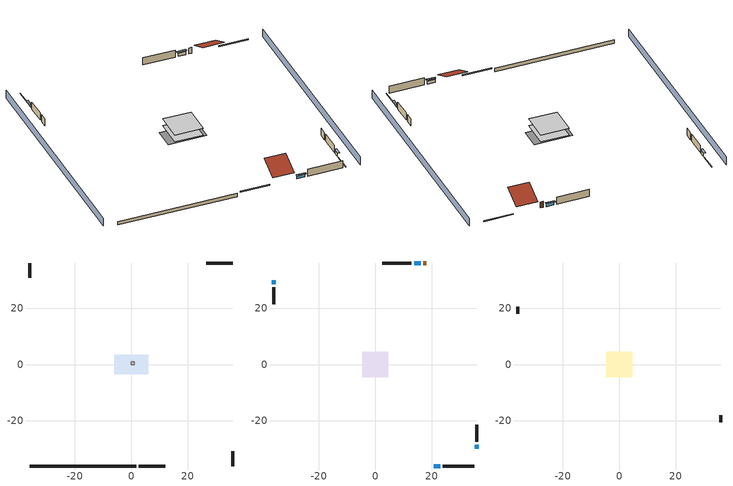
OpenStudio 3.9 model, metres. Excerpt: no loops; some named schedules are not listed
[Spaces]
crawlspace - vented 1
 floor foundation (Slab1 construction): -6.07,-3.37 -6.07,3.37 6.07,3.37 6.07,-3.37 z-0.91
 wall outside (RimJoist1 construction): 2.69,-36 12.05,-36 z0.3:0.61
 wall outside (RimJoist2 construction): -36,36 -36,30.79 z0.3:0.61
 wall outside (RimJoist3 construction): 36,36 26.65,36 z0.3:0.61
 wall outside (RimJoist4 construction): 36,-36 36,-30.79 z0.3:0.61
 wall foundation (FoundationWall1 construction): -36,-36 1.76,-36 z-0.91:0.3
central ac and furnace airloop ret air space
 floor adiabatic (AdiabaticConst): 0,0 0,1 1,1 1,0 z0
 wall adiabatic (AdiabaticConst): 0,1 0,0 1,0 1,1 0,1 z0:1
 ceiling adiabatic (AdiabaticConst): 1,0 1,1 0,1 0,0 z1
conditioned space 1
 floor to crawlspace - vented 1 (Floor1 construction): -4.52,-4.52 -4.52,4.52 4.52,4.52 4.52,-4.52 z0.3
 wall outside (Wall1 construction): 24.03,-36 35.07,-36 z0.3:2.74
 wall outside (Wall2 construction): -36,27.46 -36,21.33 z0.3:2.74
 wall outside (Wall3 construction): 12.82,36 2.54,36 z0.3:2.74
 wall outside (Wall4 construction): 36,-27.46 36,-21.33 z0.3:2.74
 wall outside (AdiabaticWallConstruction): 20.67,-36 23.1,-36 / 16.18,36 13.75,36 z0.3:1.4; -36,29.86 -36,28.39 / 36,-29.86 36,-28.39 z0.3:1.31
 wall outside (AdiabaticWallConstruction 1): 18.02,36 17.11,36 z0.3:2.34
 window (WindowConstruction): 20.67,-36 23.1,-36 z0.3:1.4
 window (WindowConstruction 1): -36,29.86 -36,28.39 z0.3:1.31
 window (WindowConstruction 2): 16.18,36 13.75,36 z0.3:1.4
 window (WindowConstruction 3): 36,-29.86 36,-28.39 z0.3:1.31
 door (Door): 18.02,36 17.11,36 z0.3:2.34
attic - vented 1
 floor to conditioned space 1 (Floor2 construction Reversed): -4.52,-4.52 -4.52,4.52 4.52,4.52 4.52,-4.52 z2.74
 wall outside (Wall5 construction): -36,20.4 -36,18.07 z0.3:2.74
 wall outside (Wall6 construction): 36,-20.4 36,-18.07 z0.3:2.74
 roof outside (Roof1 construction): 19.74,-36,2.74 19.74,-29.95,5.77 12.98,-29.95,5.77 12.98,-36,2.74
 roof outside (Roof2 construction): 18.95,36,2.74 18.95,29.95,5.77 25.72,29.95,5.77 25.72,36,2.74
shading: 40.58,-36 40.58,36 / -40.58,36 -40.58,-36 z0:2.74; 23.4,-36 20.37,-36 20.37,-36.61 23.4,-36.61 z1.71; -36,28.09 -36,30.17 -36.61,30.17 -36.61,28.09 z1.62; 13.45,36 16.49,36 16.49,36.61 13.45,36.61 z1.71; 36,-28.09 36,-30.17 36.61,-30.17 36.61,-28.09 z1.62
[Site]
Portland Intl Arpt_OR: Latitude {deg}=45.59; Longitude {deg}=-122.6; Time Zone {hr}=-8; Elevation {m}=33; Terrain=Suburbs; Keep Site Location Information=Yes
[Site:GroundTemperature:Shallow]
10.2558, 8.96328, 8.85977, 9.47314, 11.9355, 14.3863, 16.5111, 17.8571, 17.9714, 16.8767, 14.8061, 12.4304
[Site:WaterMainsTemperature]
Calculation Method=Schedule; Temperature Schedule=mains temperature schedule
[Building]
Building 1
[Material] Roughness=Rough
Name | Thickness {m} | Conductivity {W/m-K} | Density {kg/m3} | Specific Heat {J/kg-K} | Thermal Absorptance | Solar Absorptance | Visible Absorptance
asphalt or fiberglass shingles | 0.00635 | 0.162714 | 1121.4 | 1465.45 | 0.9 | 0.85 | 0.85
roof rigid ins | 0.00281632 | 0.029427 | 32.04 | 1214.23 | 0.9 | 0.7 | 0.7
osb sheathing 0.5 in. | 0.0127 | 0.115458 | 512.64 | 1214.23 | 0.9 | 0.6 | 0.6
fiber cement siding | 0.009525 | 0.258207 | 347.634 | 1004.88 | 0.9 | 0.5 | 0.5
osb sheathing 0.5 in. 1 | 0.0127 | 0.115458 | 512.64 | 1214.23 | 0.9 | 0.7 | 0.7
wall stud and cavity | 0.1397 | 0.551395 | 139.0536 | 1170.24 | 0.9 | 0.7 | 0.7
gypsum board | 0.0127 | 0.160291 | 801 | 837.4 | 0.9 | 0.6 | 0.6
wall stud and cavity 1 | 0.1397 | 0.346631 | 139.0536 | 1170.24 | 0.9 | 0.6 | 0.6
rim joist stud and cavity | 0.0508 | 0.178804 | 50.32683 | 1063.81 | 0.9 | 0.6 | 0.6
floor stud and cavity | 0.1397 | 0.923637 | 92.3553 | 1139.71 | 0.9 | 0.7 | 0.7
osb sheathing 0.75 in. | 0.01905 | 0.115458 | 512.64 | 1214.23 | 0.9 | 0.7 | 0.7
floor covering | 0.0127 | 0.0433444 | 54.468 | 1339.84 | 0.9 | 0.6 | 0.6
ceiling loosefill ins | 0.0846667 | 0.0480833 | 16.02 | 1046.75 | 0.9 | 0.7 | 0.7
ceiling stud and cavity | 0.1397 | 0.0920385 | 65.682 | 1177.47 | 0.9 | 0.7 | 0.7
concrete 8.0 in. | 0.2032 | 1.803125 | 2242.8 | 837.4 | 0.9 | 0.7 | 0.7
soil 0.5 in. | 0.0127 | 1.9041 | 1842.3 | 418.7 | 0.9 | 0.7 | 0.7
wood siding; wood siding 1 | 0.0254 | 0.102417 | 544.68 | 1172.36
wall rigid ins | 0.512978 | 0.029427 | 32.04 | 1214.23 | 0.9 | 0.7 | 0.7
wall stud and cavity 2 | 0.0889 | 0.380278 | 52.3479 | 1209.89 | 0.9 | 0.7 | 0.7
door material | 0.04445 | 0.0612267 | 512.64 | 1214.23 | 0.9 | 0.7 | 0.7
wall stud and cavity 3 | 0.0889 | 0.391764 | 83.0341 | 1211.67 | 0.9 | 0.7 | 0.7
furniture material conditioned space 1 | 0.1524 | 0.115458 | 640.8 | 1214.23 | 0.9 | 0.6 | 0.6
[Construction]
Roof1 construction; Roof2 construction: asphalt or fiberglass shingles, roof rigid ins, osb sheathing 0.5 in.
Wall1 construction; Wall2 construction; Wall3 construction; Wall4 construction: fiber cement siding, osb sheathing 0.5 in. 1, wall stud and cavity, gypsum board
Wall5 construction; Wall6 construction: fiber cement siding, osb sheathing 0.5 in. 1, wall stud and cavity 1
RimJoist1 construction; RimJoist2 construction; RimJoist3 construction; RimJoist4 construction: fiber cement siding, rim joist stud and cavity
Floor1 construction: floor stud and cavity, osb sheathing 0.75 in., floor covering
Floor2 construction Reversed: gypsum board, ceiling stud and cavity, ceiling loosefill ins
FoundationWall1 construction: concrete 8.0 in.
Slab1 construction: soil 0.5 in.
WindowConstruction; WindowConstruction 1; WindowConstruction 2; WindowConstruction 3: WindowMaterial
AdiabaticWallConstruction: wood siding, wall rigid ins, wall stud and cavity 2, gypsum board
Door: door material
AdiabaticWallConstruction 1: wood siding 1, wall rigid ins, wall stud and cavity 2, gypsum board
PartitionWallConstruction: gypsum board, wall stud and cavity 3, gypsum board
furniture construction conditioned space 1: furniture material conditioned space 1
AdiabaticConst: Adiabatic
[WindowMaterial:SimpleGlazingSystem]
WindowMaterial: U-Factor {W/m2-K}=2.78222; Solar Heat Gain Coefficient=0.56
[Material:NoMass]
Adiabatic: Roughness=Rough; Thermal Resistance {m2-K/W}=176.1
[ThermalZone] Multiplier=1; Use Ideal Air Loads=No
Name | Volume {m3} | Thermostat
conditioned space | 199.577 | conditioned space temperature setpoint
attic - vented | 55.1915
crawlspace - vented | 99.7886
central ac and furnace airloop ret air zone | 1
[Sizing:Zone] Zone Cooling Design Supply Air Temperature Input Method=SupplyAirTemperature; Zone Cooling Design Supply Air Temperature {C}=14; Zone Cooling Design Supply Air Temperature Difference {deltaC}=11.11; Zone Heating Design Supply Air Temperature Input Method=SupplyAirTemperature; Zone Heating Design Supply Air Temperature {C}=40; Zone Heating Design Supply Air Temperature Difference {deltaC}=11.11; Zone Cooling Design Supply Air Humidity Ratio {kg-H2O/kg-air}=0.0085; Zone Heating Design Supply Air Humidity Ratio {kg-H2O/kg-air}=0.008; Cooling Design Air Flow Method=DesignDay; Heating Design Air Flow Method=DesignDay; Account for Dedicated Outdoor Air System=No; Dedicated Outdoor Air System Control Strategy=NeutralSupplyAir; Dedicated Outdoor Air Low Setpoint Temperature for Design {C}=autosize; Dedicated Outdoor Air High Setpoint Temperature for Design {C}=autosize; Zone Load Sizing Method=Sensible Load Only No Latent Load; Zone Latent Cooling Design Supply Air Humidity Ratio Input Method=HumidityRatioDifference; Zone Cooling Design Supply Air Humidity Ratio Difference {kgWater/kgDryAir}=0.005; Zone Latent Heating Design Supply Air Humidity Ratio Input Method=HumidityRatioDifference; Zone Humidification Design Supply Air Humidity Ratio Difference {kgWater/kgDryAir}=0.005; Sizing Option=Coincident
attic - vented; crawlspace - vented; central ac and furnace airloop ret air zone
[Space]
Name | Thermal Zone | Volume {m3}
conditioned space 1 | conditioned space | 199.577
attic - vented 1 | attic - vented | 55.1915
crawlspace - vented 1 | crawlspace - vented | 99.7886
central ac and furnace airloop ret air space | central ac and furnace airloop ret air zone
[ThermostatSetpoint:DualSetpoint]
conditioned space temperature setpoint: Heating Setpoint Temperature Schedule=heating setpoint; Cooling Setpoint Temperature Schedule=cooling setpoint; Temperature Difference Between Cutout And Setpoint {deltaC}=0
[Foundation:Kiva]
Foundation Kiva 1: Initial Indoor Air Temperature {C}=8.36103; Wall Height Above Grade {m}=0.3048; Wall Depth Below Slab {m}=0.2032
[Foundation:Kiva:Settings]
Soil Conductivity {W/m-K}=1.9041; Soil Density {kg/m3}=1842.3; Soil Specific Heat {J/kg-K}=418.7; Ground Solar Absorptivity=0.9; Ground Thermal Absorptivity=0.9; Ground Surface Roughness {m}=0.03; Far-Field Width {m}=40; Deep-Ground Boundary Condition=ZeroFlux; Deep-Ground Depth {m}=40; Minimum Cell Dimension {m}=0.2; Maximum Cell Growth Coefficient=3; Simulation Timestep=Timestep
[SurfaceProperty:ExposedFoundationPerimeter]
Slab1: Exposed Perimeter Calculation Method=TotalExposedPerimeter; Total Exposed Perimeter {m}=37.76472
[SurfaceProperty:IncidentSolarMultiplier] Incident Solar Multiplier=1; Incident Solar Multiplier Schedule=trans schedule winter=0.85 summer=0.7
Window1; Window2; Window3; Window4
[InternalMass:Definition] Design Level Calculation Method=SurfaceArea
Name | Construction | Surface Area {m2}
partition wall mass | PartitionWallConstruction | 81.84758
furniture mass conditioned space 1 | furniture construction conditioned space 1 | 32.73903
[InternalMass] Space or SpaceType=conditioned space 1; Multiplier=1
Name | Internal Mass Definition
partition wall mass | partition wall mass
furniture mass conditioned space 1 | furniture mass conditioned space 1
[Fan:SystemModel]
central ac and furnace supply fan: Availability Schedule=Always On Discrete; Design Maximum Air Flow Rate {m3/s}=0.345466; Speed Control Method=Discrete; Electric Power Minimum Flow Rate Fraction=0.2; Design Pressure Rise {Pa}=500; Motor Efficiency=1; Motor In Air Stream Fraction=1; Design Electric Power Consumption {W}=autosize; Design Power Sizing Method=PowerPerFlow; Electric Power Per Unit Flow Rate {W/(m3/s)}=794.58; Electric Power Per Unit Flow Rate Per Unit Pressure {W-s/m3-Pa}=1.66667; Fan Total Efficiency=0.7; Motor Loss Radiative Fraction=0; Speed Flow Fraction 1=0.92486; Speed Electric Power Fraction 1=0.7911; Speed Flow Fraction 2=1; Speed Electric Power Fraction 2=1
[EnergyManagementSystem:Sensor]
Name | Output Variable or Output Meter Index Key | Output Variable or Output Meter
central_ac_and_furnace_supply_fan_s; central_ac_and_furnace_supply_fan_s_1 | central ac and furnace supply fan | Fan Electricity Energy
water_heater_T_set | water heater setpoint | Schedule Value
out_pb_s |  | Site Outdoor Air Barometric Pressure
out_wt_s |  | Site Outdoor Air Humidity Ratio
site_vw_s |  | Site Wind Speed
cool_season | cooling season schedule | Schedule Value
central_ac_and_furnace_airloop_Fan_RTF_s | central ac and furnace supply fan | Fan Runtime Fraction Speed 1
central_ac_and_furnace_airloop_Fan_RTF_s_1 | central ac and furnace supply fan | Fan Runtime Fraction Speed 2
central_ac_and_furnace_airloop_AH_MFR_s | Node 6 | System Node Mass Flow Rate
central_ac_and_furnace_airloop_AH_VFR_s | Node 6 | System Node Current Density Volume Flow Rate
central_ac_and_furnace_airloop_AH_Tout_s | Node 6 | System Node Temperature
central_ac_and_furnace_airloop_AH_Wout_s | Node 6 | System Node Humidity Ratio
central_ac_and_furnace_airloop_RA_T_s | Node 9 | System Node Temperature
central_ac_and_furnace_airloop_Ra_W_s | Node 9 | System Node Humidity Ratio
central_ac_and_furnace_airloop_0_DZ_T_s | crawlspace - vented | Zone Air Temperature
central_ac_and_furnace_airloop_0_DZ_W_s | crawlspace - vented | Zone Mean Air Humidity Ratio
natural_vent_s | natural vent schedule | Schedule Value
htg_sp_s | heating setpoint | Schedule Value
clg_sp_s | cooling setpoint | Schedule Value
mech_vent_range_fan_0_sch_s | mech vent range fan 0 schedule | Schedule Value
mech_vent_bath_fan_0_sch_s | mech vent bath fan 0 schedule | Schedule Value
clothes_dryer_exhaust_0_sch_s | clothes_dryer | Schedule Value
htg_load_cond |  | Heating:EnergyTransfer:Zone:CONDITIONED SPACE
clg_load_cond |  | Cooling:EnergyTransfer:Zone:CONDITIONED SPACE
htg_load_duct |  | Heating:EnergyTransfer:Zone:CENTRAL AC AND FURNACE AIRLOOP RET AIR ZONE
clg_load_duct |  | Cooling:EnergyTransfer:Zone:CENTRAL AC AND FURNACE AIRLOOP RET AIR ZONE
s_conv | Floor1 | Surface Inside Face Convection Heat Gain Energy
s_ig | Floor1 | Surface Inside Face Internal Gains Radiation Heat Gain Energy
s_sol | Floor1 | Surface Inside Face Solar Radiation Heat Gain Energy
s_lgt | Floor1 | Surface Inside Face Lights Radiation Heat Gain Energy
s_surf | Floor1 | Surface Inside Face Net Surface Thermal Radiation Heat Gain Energy
s_conv_1 | Floor2 | Surface Inside Face Convection Heat Gain Energy
s_ig_1 | Floor2 | Surface Inside Face Internal Gains Radiation Heat Gain Energy
s_sol_1 | Floor2 | Surface Inside Face Solar Radiation Heat Gain Energy
s_lgt_1 | Floor2 | Surface Inside Face Lights Radiation Heat Gain Energy
s_surf_1 | Floor2 | Surface Inside Face Net Surface Thermal Radiation Heat Gain Energy
ss_sol | Door1 | Surface Inside Face Solar Radiation Heat Gain Energy
ss_lgt | Door1 | Surface Inside Face Lights Radiation Heat Gain Energy
ss_conv | Door1 | Surface Inside Face Convection Heat Gain Energy
ss_ig | Door1 | Surface Inside Face Internal Gains Radiation Heat Gain Energy
ss_surf | Door1 | Surface Inside Face Net Surface Thermal Radiation Heat Gain Energy
ss_conv_1 | Window1 | Surface Inside Face Convection Heat Gain Energy
ss_ig_1 | Window1 | Surface Inside Face Internal Gains Radiation Heat Gain Energy
ss_surf_1 | Window1 | Surface Inside Face Net Surface Thermal Radiation Heat Gain Energy
ss_trans_in | Window1 | Surface Window Transmitted Solar Radiation Rate
ss_back_out | Window1 | Surface Window Shortwave from Zone Back Out Window Heat Transfer Rate
ss_trans_out | Window1 | Surface Inside Face Initial Transmitted Diffuse Transmitted Out Window Solar Radiation Rate
ss_conv_2 | Window2 | Surface Inside Face Convection Heat Gain Energy
ss_ig_2 | Window2 | Surface Inside Face Internal Gains Radiation Heat Gain Energy
ss_surf_2 | Window2 | Surface Inside Face Net Surface Thermal Radiation Heat Gain Energy
ss_trans_in_1 | Window2 | Surface Window Transmitted Solar Radiation Rate
ss_back_out_1 | Window2 | Surface Window Shortwave from Zone Back Out Window Heat Transfer Rate
ss_trans_out_1 | Window2 | Surface Inside Face Initial Transmitted Diffuse Transmitted Out Window Solar Radiation Rate
ss_conv_3 | Window3 | Surface Inside Face Convection Heat Gain Energy
ss_ig_3 | Window3 | Surface Inside Face Internal Gains Radiation Heat Gain Energy
ss_surf_3 | Window3 | Surface Inside Face Net Surface Thermal Radiation Heat Gain Energy
ss_trans_in_2 | Window3 | Surface Window Transmitted Solar Radiation Rate
ss_back_out_2 | Window3 | Surface Window Shortwave from Zone Back Out Window Heat Transfer Rate
ss_trans_out_2 | Window3 | Surface Inside Face Initial Transmitted Diffuse Transmitted Out Window Solar Radiation Rate
ss_conv_4 | Window4 | Surface Inside Face Convection Heat Gain Energy
ss_ig_4 | Window4 | Surface Inside Face Internal Gains Radiation Heat Gain Energy
ss_surf_4 | Window4 | Surface Inside Face Net Surface Thermal Radiation Heat Gain Energy
ss_trans_in_3 | Window4 | Surface Window Transmitted Solar Radiation Rate
ss_back_out_3 | Window4 | Surface Window Shortwave from Zone Back Out Window Heat Transfer Rate
ss_trans_out_3 | Window4 | Surface Inside Face Initial Transmitted Diffuse Transmitted Out Window Solar Radiation Rate
s_conv_2 | Wall1 | Surface Inside Face Convection Heat Gain Energy
s_ig_2 | Wall1 | Surface Inside Face Internal Gains Radiation Heat Gain Energy
s_sol_2 | Wall1 | Surface Inside Face Solar Radiation Heat Gain Energy
s_lgt_2 | Wall1 | Surface Inside Face Lights Radiation Heat Gain Energy
s_surf_2 | Wall1 | Surface Inside Face Net Surface Thermal Radiation Heat Gain Energy
s_conv_3 | Wall2 | Surface Inside Face Convection Heat Gain Energy
s_ig_3 | Wall2 | Surface Inside Face Internal Gains Radiation Heat Gain Energy
s_sol_3 | Wall2 | Surface Inside Face Solar Radiation Heat Gain Energy
s_lgt_3 | Wall2 | Surface Inside Face Lights Radiation Heat Gain Energy
s_surf_3 | Wall2 | Surface Inside Face Net Surface Thermal Radiation Heat Gain Energy
s_conv_4 | Wall3 | Surface Inside Face Convection Heat Gain Energy
s_ig_4 | Wall3 | Surface Inside Face Internal Gains Radiation Heat Gain Energy
s_sol_4 | Wall3 | Surface Inside Face Solar Radiation Heat Gain Energy
s_lgt_4 | Wall3 | Surface Inside Face Lights Radiation Heat Gain Energy
s_surf_4 | Wall3 | Surface Inside Face Net Surface Thermal Radiation Heat Gain Energy
s_conv_5 | Wall4 | Surface Inside Face Convection Heat Gain Energy
s_ig_5 | Wall4 | Surface Inside Face Internal Gains Radiation Heat Gain Energy
s_sol_5 | Wall4 | Surface Inside Face Solar Radiation Heat Gain Energy
s_lgt_5 | Wall4 | Surface Inside Face Lights Radiation Heat Gain Energy
s_surf_5 | Wall4 | Surface Inside Face Net Surface Thermal Radiation Heat Gain Energy
im_conv | furniture mass conditioned space 1 | Surface Inside Face Convection Heat Gain Energy
im_ig | furniture mass conditioned space 1 | Surface Inside Face Internal Gains Radiation Heat Gain Energy
im_sol | furniture mass conditioned space 1 | Surface Inside Face Solar Radiation Heat Gain Energy
im_lgt | furniture mass conditioned space 1 | Surface Inside Face Lights Radiation Heat Gain Energy
im_surf | furniture mass conditioned space 1 | Surface Inside Face Net Surface Thermal Radiation Heat Gain Energy
im_conv_1 | partition wall mass | Surface Inside Face Convection Heat Gain Energy
im_ig_1 | partition wall mass | Surface Inside Face Internal Gains Radiation Heat Gain Energy
im_sol_1 | partition wall mass | Surface Inside Face Solar Radiation Heat Gain Energy
im_lgt_1 | partition wall mass | Surface Inside Face Lights Radiation Heat Gain Energy
im_surf_1 | partition wall mass | Surface Inside Face Net Surface Thermal Radiation Heat Gain Energy
airflow_gain | infil flow | Infiltration Sensible Heat Gain Energy
airflow_loss | infil flow | Infiltration Sensible Heat Loss Energy
airflow_gain_1 | natural vent flow | Infiltration Sensible Heat Gain Energy
airflow_loss_1 | natural vent flow | Infiltration Sensible Heat Loss Energy
airflow_gain_2 | whole house fan flow | Infiltration Sensible Heat Gain Energy
airflow_loss_2 | whole house fan flow | Infiltration Sensible Heat Loss Energy
mv_conv | mech vent bath fan 0 | Electric Equipment Convective Heating Energy
mv_rad | mech vent bath fan 0 | Electric Equipment Radiant Heating Energy
mv_conv_1 | mech vent house fan | Electric Equipment Convective Heating Energy
[OtherEquipment:Definition] Design Level Calculation Method=EquipmentLevel
Name | Design Level {W} | Fraction Latent | Fraction Radiant | Fraction Lost
water heater sens; central ac and furnace airloop_0 SupSensLkToCond; central ac and furnace airloop_0 SupCondToLv; central ac and furnace airloop_0 RetCondToRP; central ac and furnace airloop_0 RetSensLkToRP; central ac and furnace airloop_0 SupCondToDZ; central ac and furnace airloop_0 RetCondToDZ; central ac and furnace airloop_0 SupSensLkToDZ; mech vent house fan sensible load | 0 | 0 | 0 | 0
water heater lat; central ac and furnace airloop_0 SupLatLkToCond; central ac and furnace airloop_0 RetLatLkToRP; central ac and furnace airloop_0 SupLatLkToDZ; mech vent house fan latent load | 0 | 1 | 0 | 0
water heater energy adjustment1 | 0.01 | 0 | 0 | 1
clothes dryer 2 | 7397.55 | 0.015 | 0.081 | 0.85
cooking range 2 | 0 | 0.08 | 0.432 | 0.2
misc fireplace | 616.408 | 0.1 | 0.3 | 0.4
general water use sensible | -116.29 | 0 | 0.6 | 0
general water use latent | 117.996 | 1 | 0 | 0
[OtherEquipment]
Name | Other Equipment Definition | Space or SpaceType | Schedule | Fuel Type
water heater sens | water heater sens | conditioned space 1 | Always On Discrete
water heater lat | water heater lat | conditioned space 1 | Always On Discrete
water heater energy adjustment1 | water heater energy adjustment1 | conditioned space 1 | Always On Discrete | Electricity
clothes dryer 1 | clothes dryer 2 | conditioned space 1 | clothes_dryer | NaturalGas
cooking range 1 | cooking range 2 | conditioned space 1 | cooking_range | Electricity
misc fireplace | misc fireplace | conditioned space 1 | misc fireplace schedule | NaturalGas
general water use sensible | general water use sensible | conditioned space 1 | general water use schedule
general water use latent | general water use latent | conditioned space 1 | general water use schedule
central ac and furnace airloop_0 SupSensLkToCond | central ac and furnace airloop_0 SupSensLkToCond | conditioned space 1 | Always On Discrete
central ac and furnace airloop_0 SupLatLkToCond | central ac and furnace airloop_0 SupLatLkToCond | conditioned space 1 | Always On Discrete
central ac and furnace airloop_0 SupCondToLv | central ac and furnace airloop_0 SupCondToLv | conditioned space 1 | Always On Discrete
central ac and furnace airloop_0 RetCondToRP | central ac and furnace airloop_0 RetCondToRP | central ac and furnace airloop ret air space | Always On Discrete
central ac and furnace airloop_0 RetSensLkToRP | central ac and furnace airloop_0 RetSensLkToRP | central ac and furnace airloop ret air space | Always On Discrete
central ac and furnace airloop_0 RetLatLkToRP | central ac and furnace airloop_0 RetLatLkToRP | central ac and furnace airloop ret air space | Always On Discrete
central ac and furnace airloop_0 SupCondToDZ | central ac and furnace airloop_0 SupCondToDZ | crawlspace - vented 1 | Always On Discrete
central ac and furnace airloop_0 RetCondToDZ | central ac and furnace airloop_0 RetCondToDZ | crawlspace - vented 1 | Always On Discrete
central ac and furnace airloop_0 SupSensLkToDZ | central ac and furnace airloop_0 SupSensLkToDZ | crawlspace - vented 1 | Always On Discrete
central ac and furnace airloop_0 SupLatLkToDZ | central ac and furnace airloop_0 SupLatLkToDZ | crawlspace - vented 1 | Always On Discrete
mech vent house fan sensible load | mech vent house fan sensible load | conditioned space 1 | Always On Discrete
mech vent house fan latent load | mech vent house fan latent load | conditioned space 1 | Always On Discrete
[ElectricEquipment:Definition] Design Level Calculation Method=EquipmentLevel
Name | Design Level {W} | Fraction Latent | Fraction Radiant | Fraction Lost
clothes washer | 609.975 | 0.03 | 0.162 | 0.7
clothes dryer | 556.828 | 0.015 | 0.081 | 0.85
fridge | 45.9075 | 0 | 0.6 | 0
freezer | 194.914 | 0 | 0.6 | 0
cooking range | 1550.17 | 0.08 | 0.432 | 0.2
misc tv | 1147.14 | 0 | 0.6 | 0
misc plug loads | 875.386 | 0.021 | 0.558 | 0.049
whole house fan; mech vent house fan | 0 | 0 | 0 | 1
mech vent house fan cfis | 0 | 0 | 0 | 0
mech vent range fan 0 | 30 | 0 | 0 | 1
mech vent bath fan 0 | 15 | 0 | 0 | 1
[ElectricEquipment] Space or SpaceType=conditioned space 1
Name | Electric Equipment Definition | Schedule
clothes washer | clothes washer | clothes_washer
clothes dryer | clothes dryer | clothes_dryer
fridge | fridge | fridge schedule
freezer | freezer | freezer schedule
cooking range | cooking range | cooking_range
misc tv | misc tv | plug_loads_tv
misc plug loads | misc plug loads | plug_loads_other
whole house fan | whole house fan | Always On Discrete
mech vent house fan | mech vent house fan | mech vent house fan schedule
mech vent house fan cfis | mech vent house fan cfis | mech vent house fan cfis schedule
mech vent range fan 0 | mech vent range fan 0 | mech vent range fan 0 schedule
mech vent bath fan 0 | mech vent bath fan 0 | mech vent bath fan 0 schedule
[WaterUse:Equipment:Definition]
clothes washer: Peak Flow Rate {m3/s}=8.14422e-06
[Lights:Definition]
interior lighting: Design Level Calculation Method=LightingLevel; Lighting Level {W}=184.116; Fraction Radiant=0.6; Fraction Visible=0.2; Return Air Fraction=0
[Lights]
interior lighting: Lights Definition=interior lighting; Space or SpaceType=conditioned space 1; Schedule=lighting_interior; Fraction Replaceable=1
[Exterior:Lights:Definition]
exterior lighting: Design Level {W}=8.28781
[Exterior:Lights]
exterior lighting: Exterior Lights Definition=exterior lighting; Schedule=exterior lighting schedule
[People:Definition]
occupants: Number of People Calculation Method=People; Number of People {people}=6; Fraction Radiant=0.314171; Sensible Heat Fraction=0.56303; Carbon Dioxide Generation Rate {m3/s-W}=0; Enable ASHRAE 55 Comfort Warnings=No; Mean Radiant Temperature Calculation Type=EnclosureAveraged
[People]
occupants: People Definition=occupants; Space or SpaceType=conditioned space 1; Number of People Schedule=occupants; Activity Level Schedule=occupants activity schedule; Multiplier=1
[ZoneMixing] Schedule=Always On Continuous; Design Flow Rate Calculation Method=Flow/Zone; Design Flow Rate {m3/s}=0
Name | Zone or Space | Source Zone or Space
central ac and furnace airloop_0 ZoneMixDZToCond mix | conditioned space | crawlspace - vented
central ac and furnace airloop_0 ZoneMixCondToDZ mix | crawlspace - vented | conditioned space
whole house fan mix | attic - vented | conditioned space
[SpaceInfiltration:DesignFlowRate] Schedule=Always On Discrete
Name | Space or SpaceType | Design Flow Rate Calculation Method | Design Flow Rate {m3/s} | Air Changes per Hour {1/hr} | Constant Term Coefficient | Temperature Term Coefficient | Velocity Term Coefficient | Velocity Squared Term Coefficient
natural vent flow; whole house fan flow; infil flow | conditioned space 1 | Flow/Space | 0
infil crawlspace - vented 1 | crawlspace - vented 1 | AirChanges/Hour |  | 2.6013 | 1 | 0 | 0 | 0
crawlspace_vented 1 duct leakage imbalance infil flow | crawlspace - vented 1 | Flow/Space | 0
[SpaceInfiltration:EffectiveLeakageArea]
infil attic - vented 1: Space or SpaceType=attic - vented 1; Schedule=Always On Discrete; Effective Air Leakage Area {cm2}=2727.98; Stack Coefficient=0.000140673; Wind Coefficient=3.41675e-05
